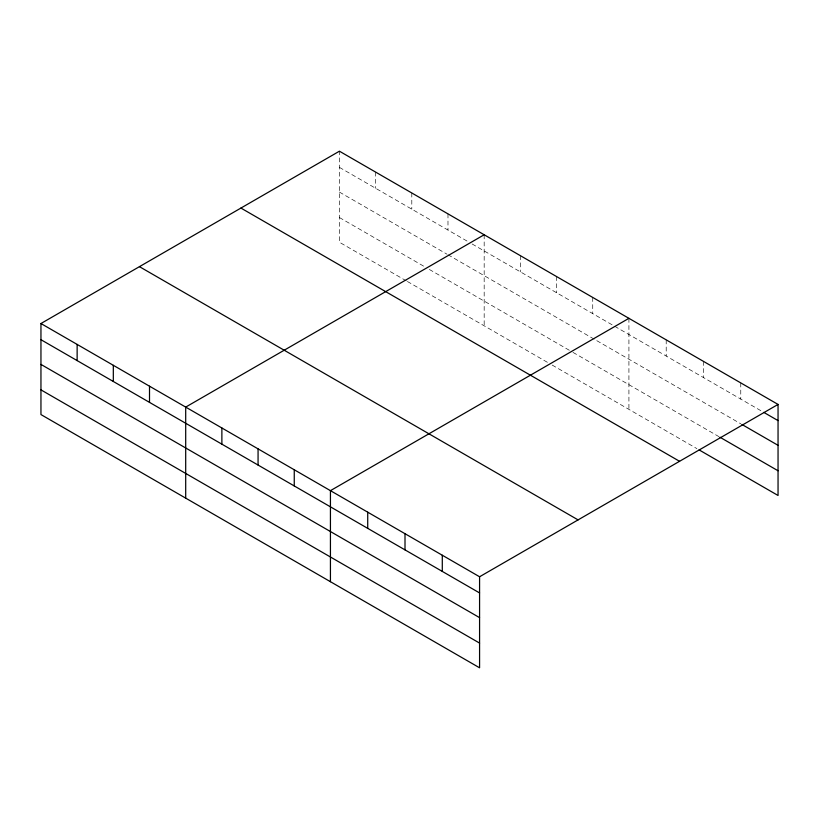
<?xml version="1.0" encoding="UTF-8"?>
<svg xmlns="http://www.w3.org/2000/svg" width="819" height="819" viewBox="0 0 819 819"><rect width="100%" height="100%" fill="white"/><g stroke="black" fill="none" stroke-linecap="round" stroke-linejoin="round"><path stroke-width="0.61" stroke-dasharray="4.09 3.07" d="M339.424 167.373L467.721 241.451M472.113 243.98L613.564 325.645M614.659 326.279L762.694 411.752M339.424 192.086L446.887 254.125M447.983 254.76L740.765 423.792M339.424 217.537L424.959 266.912M429.351 269.451L571.897 351.75M572.993 352.385L718.836 436.588M406.316 280.856L339.424 242.24L339.424 151.198M407.412 281.49L547.778 362.53M552.16 365.059L696.908 448.628M740.765 382.913L740.765 399.088M703.48 361.384L703.48 377.559M666.205 339.854L666.205 356.04M628.92 318.335L628.92 409.377M592.731 297.44L592.731 313.616M556.551 276.546L556.551 292.731M520.362 255.661L520.362 271.836M484.172 234.766L484.172 325.808M447.983 213.872L447.983 230.047M411.803 192.987L411.803 209.162M375.614 172.092L375.614 188.268"/><path stroke-width="1.23" d="M40.95 323.525L479.576 576.76L479.576 667.802L40.95 414.568L40.95 323.525L339.424 151.198L778.05 404.432L778.05 495.475L699.098 449.897M484.172 234.766L185.698 407.094L185.698 498.136M628.92 318.335L330.436 490.663L330.436 581.705M479.576 576.76L778.05 404.432M763.799 412.377L778.05 420.608M741.86 424.426L778.05 445.321M719.932 437.213L778.05 470.771M240.929 208.067L679.555 461.302M139.445 266.656L578.071 519.891M40.95 339.701L479.576 592.936M40.95 364.404L479.576 617.639M40.95 389.864L479.576 643.099M442.291 555.231L442.291 571.416M405.006 533.712L405.006 549.887M367.721 512.182L367.721 528.357M294.256 469.768L294.256 485.943M258.067 448.873L258.067 465.049M221.877 427.979L221.877 444.164M149.508 386.199L149.508 402.375M113.319 365.305L113.319 381.48M77.14 344.42L77.14 360.595"/></g></svg>
